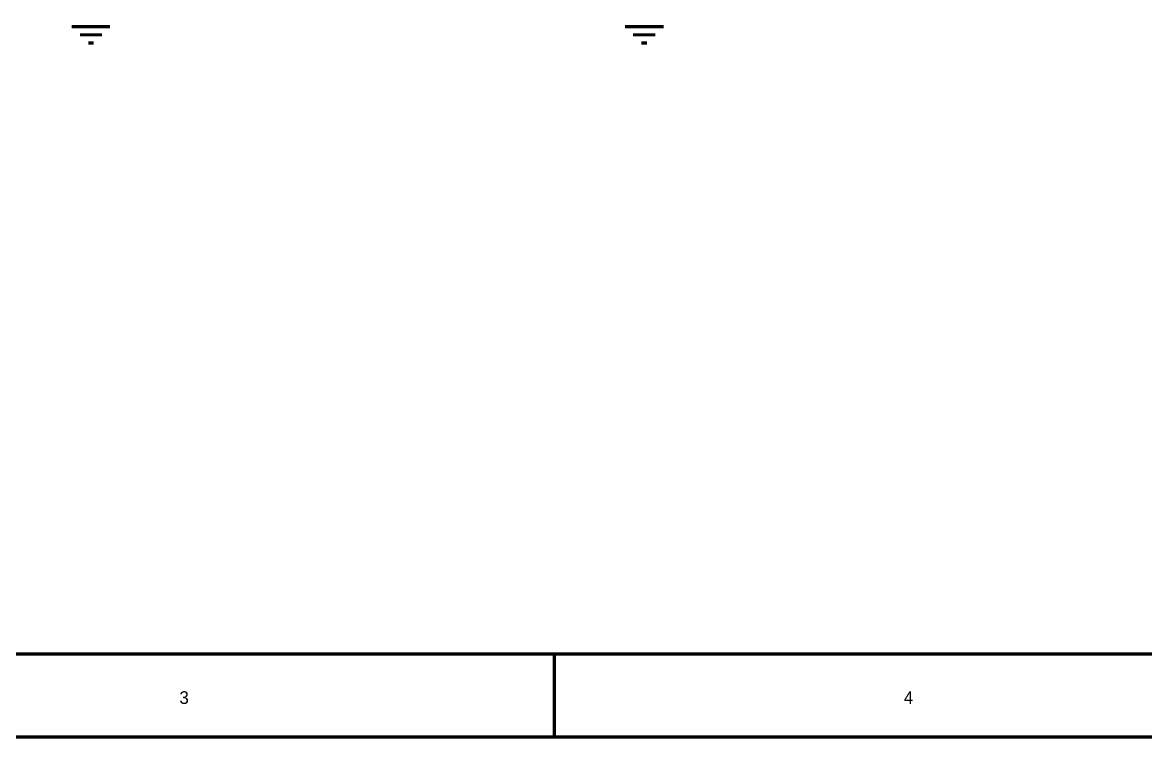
# Model space of a CAD drawing. Header units: inches. Extents: x 0 to 31.5, y 0 to 22.3.
# Drawn here: x 5.955 to 10.014, y -0.006 to 2.584 of the extents above; entities that cross this region are included whole.
import ezdxf

# ---------------------------------------------------------------- set-up
doc = ezdxf.new("R2010")
doc.units = ezdxf.units.IN
doc.header["$MEASUREMENT"] = 0
doc.layers.add('Sheet', color=255, linetype='Continuous')

msp = doc.modelspace()

# ---------------------------------------------------------------- linework, layer by layer
at = {"layer": 'Sheet'}
for points in [[(0.0034, 22.3, 0.0118, 0.0118, 0), (31.4977, 22.3, 0.0118, 0.0118, 0), (31.4977, 0, 0.0118, 0.0118, 0), (0.0034, 0, 0.0118, 0.0118, 0), (0.0034, 22.3, 0.0118, 0.0118, 0)], [(0.0034, 22.3, 0.0039, 0.0039, 0), (0.0034, 0, 0.0039, 0.0039, 0), (31.4977, 0, 0.0039, 0.0039, 0), (31.4977, 22.3, 0.0039, 0.0039, 0), (0.0034, 22.3, 0.0039, 0.0039, 0), (0.0034, 22.3, 0.0039, 0.0039, 0)], [(0.3043, 21.9991, 0.0118, 0.0118, 0), (31.1969, 21.9991, 0.0118, 0.0118, 0), (31.1969, 0.2998, 0.0118, 0.0118, 0), (0.3043, 0.2998, 0.0118, 0.0118, 0), (0.3043, 21.9991, 0.0118, 0.0118, 0)], [(0.3043, 21.9991, 0.0039, 0.0039, 0), (0.3043, 0.2998, 0.0039, 0.0039, 0), (31.1969, 0.2998, 0.0039, 0.0039, 0), (31.1969, 21.9991, 0.0039, 0.0039, 0), (0.3043, 21.9991, 0.0039, 0.0039, 0), (0.3043, 21.9991, 0.0039, 0.0039, 0)]]:
    msp.add_lwpolyline(points, format="xyseb", close=True, dxfattribs=at)
for points in [[(6.133, 2.5693, 0.0118, 0.0118, 0), (6.272, 2.5693, 0.0118, 0.0118, 0)], [(8.1322, 2.5693, 0.0118, 0.0118, 0), (8.2723, 2.5693, 0.0118, 0.0118, 0)], [(6.1629, 2.5394, 0.0118, 0.0118, 0), (6.2421, 2.5394, 0.0118, 0.0118, 0)], [(8.1621, 2.5394, 0.0118, 0.0118, 0), (8.2425, 2.5394, 0.0118, 0.0118, 0)], [(6.1927, 2.5096, 0.0118, 0.0118, 0), (6.2123, 2.5096, 0.0118, 0.0118, 0)], [(8.1919, 2.5096, 0.0118, 0.0118, 0), (8.2126, 2.5096, 0.0118, 0.0118, 0)], [(7.8773, 0, 0.0118, 0.0118, 0), (7.8773, 0.2998, 0.0118, 0.0118, 0)]]:
    msp.add_lwpolyline(points, format="xyseb", dxfattribs=at)

# ---------------------------------------------------------------- texts
for s, p in [('3', (6.5223, 0.1194)), ('4', (9.1404, 0.1194))]:
    msp.add_text(s, height=0.0459, dxfattribs=at).set_placement(p)

doc.saveas('drawing.dxf')
